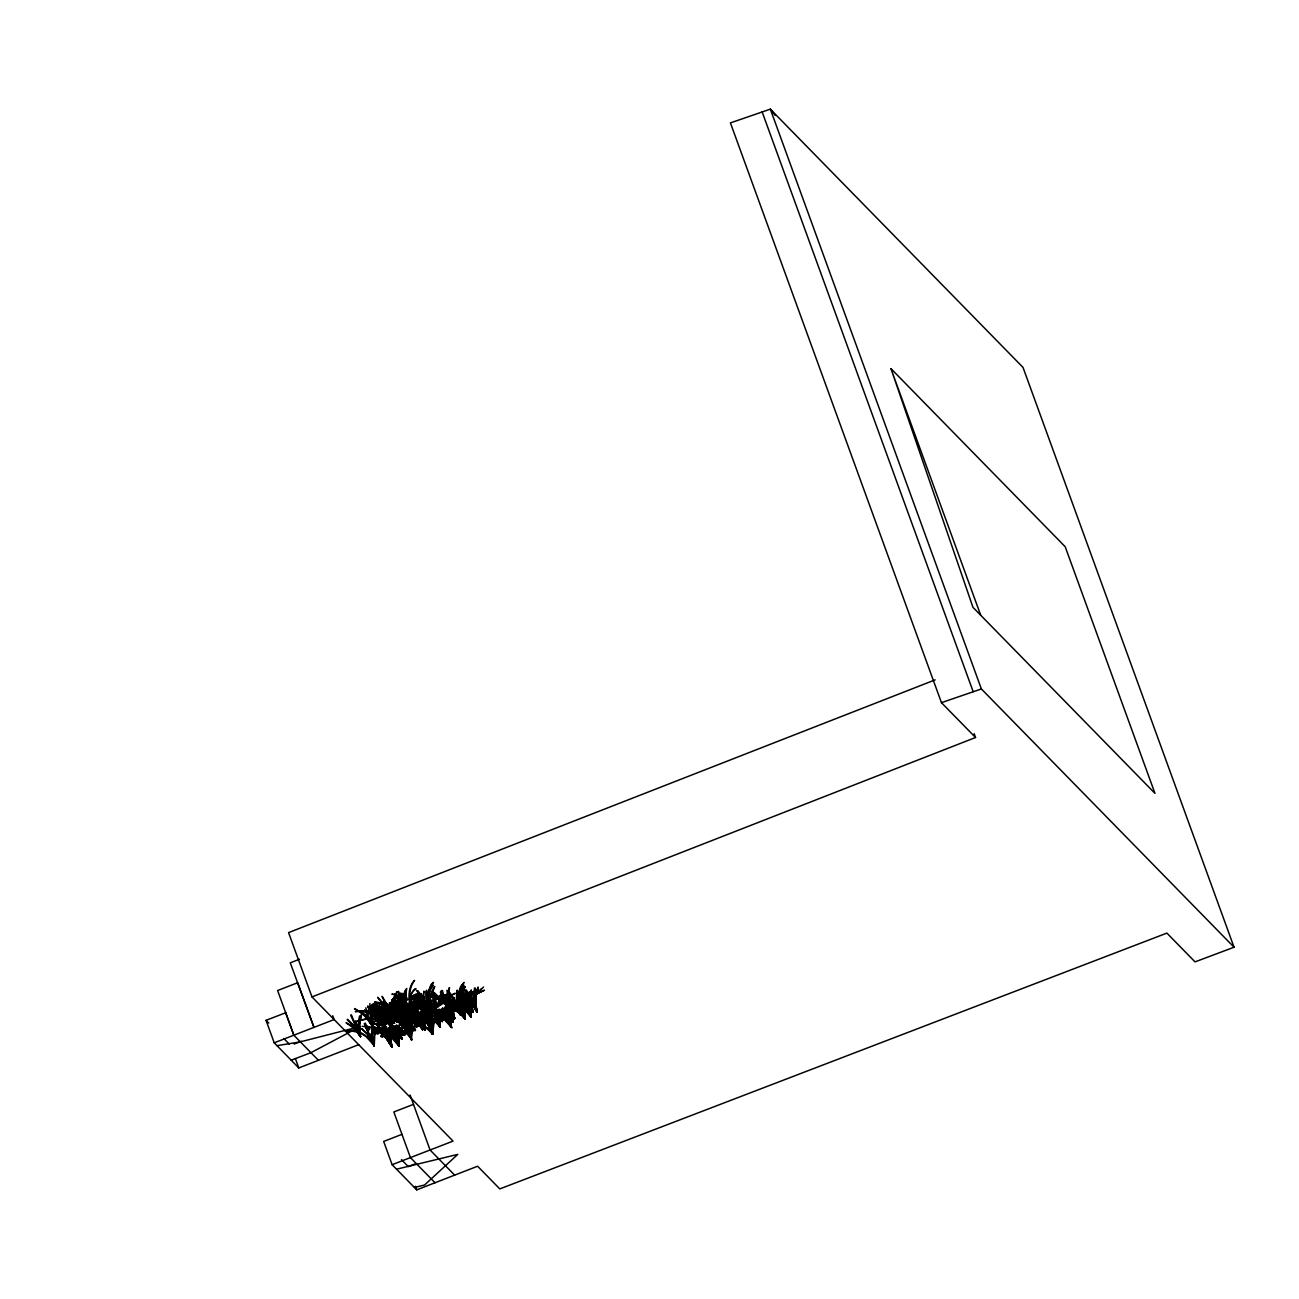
<?xml version="1.0" encoding="UTF-8"?>
<svg xmlns="http://www.w3.org/2000/svg" width="1299" height="1299" viewBox="0 0 1299 1299"><rect width="100%" height="100%" fill="white"/><g stroke="black" fill="none" stroke-linecap="round" stroke-linejoin="round"><path stroke-width="1.5" d="M390.414 1012.441L390.431 1009.761M396.211 1019.65L396.958 1009.112M396.958 1000.392L396.958 1011.32L399.134 1021.68L393.808 1013.447A35.658 19.209 74.4 0 0 391.665 1011.125M437.925 1009.972L440.101 1027.184L432.388 1018.562M400.79 1031.926L400.823 1028.142M437.406 1009.972L437.99 1017.474L435.133 1013.902L428.248 1009.794A27.961 27.62 -50 0 0 419.756 1008.04L409.38 1009.956C419.041 1006.449 431.885 1008.722 437.99 1017.474L438.477 1010.541L437.99 1017.474L428.881 1005.686M442.066 1009.42L442.975 1020.17L436.902 1011.986A35.658 28.481 81.7 0 0 434.272 1009.713M411.263 997.664C412.79 993.264 437.893 1034.053 420.015 1006.011M377.392 1003.965L377.554 1012.619M399.442 1014.681L399.41 1022.151M403.112 1005.588L403.161 1002.146M407.626 1017.085C411.004 1023.644 408.146 1031.601 411.393 1038.404L406.733 1032.932M440.361 1009.68L442.326 1021.452L437 1013.22M376.84 1003.396L377.571 1016.289L379.519 1024.456L367.633 1006.595M398.907 1014.129L398.988 1021.241M402.609 1001.253L403.356 1012.749L405.32 1020.917L398.014 1008.787M408.86 1020.186L409.607 1031.682M404.638 993.021L405.109 1002.536L407.886 1013.009M377.295 1002.942L377.197 1007.212A60.956 52.09 -84 0 0 378.545 1020.365L379.519 1024.456L377.652 1020.722A61.962 52.366 86.1 0 0 370.556 1010.232L367.877 1007.293M389.359 1006.985C391.356 1001.513 386.03 1008.56 388.904 1012.051M398.923 1020.998L399.589 1017.702M399.361 1013.675L399.248 1017.945A60.956 52.09 -84 0 0 399.686 1025.301M402.609 1004.306L402.658 1006.725M409.347 1018.335L409.234 1022.605A60.956 52.09 -84 0 0 410.581 1035.741L411.572 1039.85L409.217 1035.287M401.18 1029.441L401.407 1033.744L396.747 1028.272L392.022 1025.398M369.858 1003.51L370.166 1013.788L373.3 1027.866L364.808 1025.869M422.191 1004.614L422.305 1001.594M438.023 1015.201A30.283 25.444 41.5 0 1 443.414 1018.562L451.143 1027.054A254.198 246.989 -44.4 0 1 444.274 1008.69A30.38 25.785 57.3 0 0 440.67 1016.289L440.101 1027.184C436.302 1015.185 420.535 1017.815 421.493 1004.322M374.112 1046.198L374.112 1046.15A254.198 246.989 -44.4 0 1 369.192 1033.241M388.58 1010.232L388.839 1006.157M424.026 996.349L423.766 1000.409A60.956 57.87 17.6 0 0 424.935 1013.09L425.942 1017.101L422.045 1009.81L414.105 999.84M386.68 1024.034L386.842 1021.599M388.661 1010.411L389.505 1002.568M396.828 1026.259L397.121 1037.203L398.858 1045.906L391.129 1037.284A30.283 25.444 41.5 0 0 388.498 1035.482M410.987 1008.901L411.166 1021.371L412.838 1029.457L408.941 1022.167L400.985 1012.197M424.091 996.56L424.27 1009.014L425.942 1017.101L424.107 1013.285A61.962 60.371 18.2 0 0 416.719 1002.39L413.861 999.272M448.951 1009.956L449.113 1007.521M389.603 1020.429L389.781 1017.945M439.923 1003.705L440.67 996.853M386.128 1024.343L386.306 1021.907M396.292 1026.567L396.325 1034.524A45.108 39.441 84.8 0 0 397.997 1043.194L398.858 1045.906C395.87 1040.954 391.502 1033.825 384.829 1034.8A3.41 0.926 -22.9 0 0 384.179 1035.043L380.753 1036.57A2.387 1.608 -20.3 0 1 385.17 1034.946L385.511 1034.93A2.387 1.055 -46.4 0 1 387.881 1033.419A2.387 1.055 -46.4 0 1 388.206 1034.962C390.95 1032.575 392.704 1035.368 388.661 1034.946M448.577 1007.829L448.626 1015.786A45.108 39.441 84.8 0 0 450.282 1024.473C457.053 1036.261 442.813 1013.431 438.299 1014.584M390.041 1020.365L390.236 1017.864M400.027 1025.025L401.797 1016.825M388.433 1033.208L388.872 1041.246L381.143 1032.624M401.391 1029.376L401.407 1033.744L398.549 1030.286L391.811 1025.918M390.561 1023.677L390.853 1019.877M371.741 1010.817L371.482 1016.256A45.108 44.588 -7.3 0 0 372.602 1024.943C373.024 1032.429 387.443 1031.211 388.872 1041.246L388.791 1033.143M470.417 1005.718L471.115 1017.052L465.724 1010.768M416.005 988.653C408.633 992.371 409.445 1003.072 411.02 1009.956C406.636 1003.023 400.401 995.44 391.876 994.092L398.582 995.635A27.961 15.897 67 0 1 404.233 999.921L411.02 1009.956C409.932 1004.565 410.533 994.433 417.791 994.401L412.709 996.187A28.221 13.964 57.2 0 0 410.419 1000.409L411.02 1009.956C407.918 1003.705 399.102 993.881 391.957 999.954L396.471 998.005L403.875 1000.49M434.662 993.329C427.306 997.047 428.118 1007.732 429.693 1014.616C425.293 1007.699 419.057 1000.116 410.533 998.752L417.239 1000.311A27.961 15.897 67 0 1 422.906 1004.598L429.693 1014.616L428.784 1007.375M431.414 1000.068L431.398 1013.61L433.281 1024.067L425.926 1013.723L416.703 1006.368M465.253 993.426C457.897 997.145 458.693 1007.829 460.284 1014.714L454.585 1007.082M475.109 987.808L475.109 1001.35L476.977 1011.807L469.621 1001.464L460.398 994.108M410.24 998.346L410.013 1000.652A30.721 29.033 -47.8 0 0 410.5 1007.748L411.02 1009.956L404.362 1000.847M428.897 1003.023L428.686 1005.329A30.721 29.033 -47.8 0 0 429.173 1012.408L429.693 1014.616L421.639 1005.036M459.489 1003.104L459.278 1005.426A30.721 29.033 -47.8 0 0 459.749 1012.506L460.284 1014.714L455.852 1008.333M430.391 1003.672L430.7 1000.587M474.395 988.344L474.184 998.2L476.977 1011.807L472.511 1004.436A46.959 46.05 -40.1 0 0 462.834 995.034L460.382 993.475M405.288 990.341C401.862 992.274 412.075 1029.815 406.278 1008.544M455.267 1005.572L455.543 1003.624A14.013 4.936 76 0 1 456.452 1001.464L458.19 1000.782L455.64 1001.756A13.493 6.771 51.5 0 0 454.65 1003.932L454.585 1005.816M386.534 1015.769A13.493 6.771 51.5 0 0 385.982 1017.344L386.323 1021.241L382.101 1023.352L378.496 1027.136A30.38 25.785 57.3 0 0 374.81 1034.735L374.226 1045.646C369.111 1035.676 356.819 1027.818 345.502 1031.179L350.016 1030.578L358.264 1032.396A30.283 25.444 41.5 0 1 366.513 1037.024L374.226 1045.646L370.621 1035.498M404.103 1003.315L403.794 1009.956A30.721 19.599 86.7 0 0 404.638 1017.214L405.142 1019.471L400.319 1014.405L392.866 1010.557M401.472 1005.458L401.602 1004.403M403.486 1003.607L403.486 1012.603L405.142 1019.471L400.482 1013.999L395.757 1011.109A27.961 26.565 45.9 0 0 393.077 1010.021M450.737 1005.864L451.955 1000.457L454.358 997.859L451.614 1003.526M394.133 1006.4L397.705 1008.787L397.153 1012.002A35.658 17.131 80.6 0 0 396.812 1019.26M410.728 996.333L410.257 999.645A35.658 17.131 80.6 0 0 410.078 1010.687L411.751 1021.371L406.425 1013.139A35.658 19.209 74.4 0 0 404.281 1010.817M420.162 1002.227L425.942 1017.101L421.428 995.066M441.319 996.43L440.848 999.743A35.658 17.131 80.6 0 0 440.572 1003.299M410.078 996.755L409.331 1007.293L411.751 1021.371L405.613 1011.629A30.283 10.847 60.6 0 0 400.076 1005.264L392.801 1000.685C402.641 1002.162 408 1013.123 411.751 1021.371L410.598 1011.629A30.38 10.554 69.7 0 1 411.41 1005.783L413.488 1002.747L415.339 1002.682L414.105 1002.552L410.614 1004.63L415.128 1002.682L420.681 1004.03M423.815 991.51L422.971 1004.874L424.367 1013.139L413.634 995.472M422.581 1009.664L423.003 1020.365A30.721 10.278 79.4 0 0 424.335 1027.558L424.887 1029.831L422.013 1026.242L415.128 1022.151A27.961 27.62 -50 0 0 406.652 1020.381L398.549 1021.387M423.945 1017.799L424.887 1029.831C419.317 1021.631 407.789 1019.39 398.582 1021.517M436.691 1007.699C436.919 1002.974 440.166 997.129 445.622 997.859L440.588 999.97L437.633 1007.553M414.917 1009.404L417.823 999.857L416.703 997.876M428.037 997.047L429.953 989.4L433.249 985.015C426.705 993.053 428.134 1005.004 429.693 1014.616L423.019 1005.523M441.465 1003.802L442.358 999.662M406.327 988.799L405.483 1000.214L407.448 1012.603M441.011 1003.883L441.952 999.727M406.733 988.442L406.262 991.202A43.5 31.225 87.2 0 0 406.019 1004.338L407.431 1012.506L403.729 993.426M400.839 1024.538L403.729 1013.691M373.544 1004.582L371.579 1013.366L373.219 1028.191M464.717 1013.334L466.211 1007.326M465.367 1006.449L465.026 1018.822L461.551 1014.551L453.319 1009.355M391.324 1025.69L389.976 1035.482L391.843 1046.864A254.198 208.132 51.6 0 1 386.907 1033.939M391.405 1025.723L390.057 1035.514A45.108 43.857 31.3 0 0 391.08 1044.169L391.843 1046.913M410.646 1002.227L410.094 1012.863L411.751 1021.371L410.565 1018.887A45.838 43.776 -2 0 0 405.856 1011.726L398.533 1005.069M404.703 1033.225L406.246 1033.078A2.387 1.559 -16.2 0 0 403.599 1032.867A2.387 1.559 -16.2 0 0 402.041 1034.881L398.972 1035.043L398.858 1045.906L393.191 1036.017L387.167 1029.555M423.165 1019.78L422.613 1029.62C416.118 1019.926 403.502 1014.909 392.054 1016.273M433.152 1024.44L432.599 1034.264L426.738 1027.882L421.022 1024.359M412.692 1003.445L412.741 1010.411L416.394 1023.336L415.972 1012.911A35.658 34.342 -18.7 0 1 417.888 1005.588M425.812 991.105L425.845 998.054L429.498 1010.995L429.092 1000.555A35.658 34.342 -18.7 0 1 432.567 989.757L434.467 986.542M448.155 991.04L446.921 1001.448L448.431 1011.629L446.84 1008.674L448.431 1011.629L447.213 1003.542A48.501 38.856 56.3 0 1 448.155 991.202L449.145 987.938M399.426 1035.011L398.858 1045.906L393.061 1032.932M451.094 1027.233L447.035 1019.585L440.848 1011.937M424.367 1013.415L416.037 1011.807M373.284 1027.996L373.284 1027.964A254.198 226.01 44.5 0 1 365.782 1007.78M372.975 1022.118L372.196 1033.972L374.226 1045.646A406.879 352.987 -87.1 0 1 370.588 1038.161L365.896 1027.801M384.829 1034.8L385.332 1035.4A2.387 1.202 6 0 0 382.361 1035.595A2.387 1.202 6 0 0 382.718 1037.187C382.994 1033.89 391.178 1031.162 384.277 1034.865M438.396 1005.41L438.851 1003.656M449.422 1005.41L449.876 1003.656M361.203 1014.892L359.287 1026.113L360.456 1036.667L354.4 1028.483A35.658 28.481 81.7 0 0 346.005 1022.735M391.502 1016.11L393.743 1009.031M442.748 1002.049L444.972 994.969M442.472 1007.943L451.175 1027.038M397.851 1006.238L397.121 1012.067L399.134 1021.68L392.996 1011.937A30.283 10.847 60.6 0 0 391.161 1009.615M396.909 1019.975L398.858 1015.85L402.235 1015.022L399.572 1015.737L398.306 1018.124A30.38 10.554 69.7 0 0 397.591 1021.793M359.855 1016.159L358.768 1025.479A45.108 37.947 57.5 0 0 359.791 1033.955L360.456 1036.667L354.822 1028.776L346.589 1023.141M372.228 1008.333L373.592 1004.517M422.126 1009.908L421.866 1018.481L424.887 1029.831L425.358 1022.898L427.517 1017.88A28.221 26.954 -26 0 1 429.076 1015.445L425.39 1022.881L424.887 1029.831L417.953 1020.267M359.45 1016.224L358.362 1025.544L360.456 1036.667L350.698 1015.282M372.569 1022.345L371.709 1034.248A45.108 39.441 84.8 0 0 373.381 1042.935L374.226 1045.646L367 1033.679L361.284 1028.564M413.65 1002.552L414.056 1012.684A45.108 15.068 69.7 0 0 415.696 1020.673L416.394 1023.336L412.481 1017.848L406.863 1012.944M426.77 990.195L427.16 1000.327A45.108 15.068 69.7 0 0 428.816 1008.333L429.498 1010.995L422.954 1002.942L409.705 995.424M457.362 990.293L457.751 1000.425A45.108 15.068 69.7 0 0 459.408 1008.43L460.09 1011.077L453.546 1003.039L440.296 995.521M398.111 1002.568L398.728 1000.522M438.997 996.333L441.822 1000.149L440.799 1004.679L443.641 997.323M398.03 1002.536L398.663 1000.49M404.46 1001.529L406.863 997.648L403.892 1001.789L407.431 1012.506L403.421 1005.67A43.5 30.867 79 0 0 395.464 997.177M472.722 1001.756L471.05 1008.203L471.115 1017.052L466.13 1011.012M477.918 987.208L477.042 990A46.91 45.416 -28.4 0 0 475.678 1003.38L476.977 1011.807L472.04 1003.234L464.506 994.969M434.548 999.629L433.671 1002.406A48.501 47.641 -6.3 0 0 432.145 1015.721L433.281 1024.067L428.816 1016.695A46.959 46.05 -40.1 0 0 422.662 1010.086M449.551 987.613L447.229 1001.204L448.431 1011.629L446.564 1007.78M478.243 987.37L477.366 990.147A48.501 47.641 -6.3 0 0 475.84 1003.461L476.977 1011.807L465.74 990.747M417.401 1001.448L415.42 1011.986L416.573 1026.973L410.874 1019.342L403.486 1013.22M418.197 1005.588L416.2 1012.911L416.394 1023.336L409.932 1014.811A35.658 35.138 -3.6 0 0 406.977 1012.376M466.552 1007.245L464.928 1013.285L465.026 1018.822L457.751 1011.45A27.961 15.474 72.7 0 0 452.507 1009.826L450.883 1009.891M389.002 1030.432L389.911 1027.736M452.182 1013.658L450.704 1019.13L451.143 1027.168L447.733 1018.432A35.658 3.312 65.6 0 1 445.378 1011.239L444.94 1009.502M401.911 1027.038L407.123 1018.107L413.212 1013.464M394.1 1008.771L391.697 1016.808L391.925 1021.111C385.917 1012.603 373.998 1008.755 364.029 1011.304L374.242 1010.297A27.961 26.565 45.9 0 1 382.539 1012.749L389.18 1017.361L391.925 1021.111C390.837 1011.271 398.566 1001.464 408.065 999.353L399.183 1003.754A28.221 25.412 29.4 0 0 394.084 1009.859L392.947 1012.165A35.658 26.776 89.6 0 0 390.837 1023.482M404.086 1013.431L402.836 1016.841A35.658 26.776 89.6 0 0 401.18 1024.31M445.346 994.709L444.096 998.119A35.658 26.776 89.6 0 0 443.105 1001.789L446.986 1001.708L451.938 1004.241M473.729 998.769L470.806 1008.333L471.115 1017.052L465.935 1009.274L458.011 1002.86M411.215 994.173L414.868 989.059M429.872 998.85L433.541 993.735M460.463 998.947L464.133 993.832M437.779 1004.322L437.893 1006.287M449.097 1004.614L450.168 1002.487M423.49 1018.497L428.329 1010.411M433.476 1023.157L438.315 1015.071M399.02 1010.866L396.812 1022.329L397.624 1014.616L399.946 1009.583M411.28 1000.181L412.075 998.493M401.456 1016.89L399.589 1025.09L399.751 1017.88L402.219 1012.424M442.374 1011.109L439.663 1019.147L440.101 1027.184L434.451 1017.296L427.144 1010.102M396.991 991.884L394.247 998.395A35.658 26.776 89.6 0 0 392.233 1009.696L393.126 1020.429L387.053 1012.246A35.658 28.481 81.7 0 0 378.675 1006.498L372.748 1004.728M401.748 1013.139L400.06 1024.229M424.562 1015.753L427.826 1011.32L432.518 1010.2C423.62 1010.687 423.588 1023.255 424.887 1029.831L423.896 1027.801A30.429 8.427 68.9 0 0 420.697 1022.021L416.265 1016.289M396.65 992.127L392.249 1006.092L392.395 1017.166M402.43 1024.797L403.567 1022.492A28.221 25.412 29.4 0 1 408.665 1016.403L413.001 1013.529M456.826 990.374L456.436 998.152L460.09 1011.077L459.684 1000.652A35.658 34.342 -18.7 0 1 463.158 989.854L465.058 986.623M391.86 1013.658L387.378 1019.277L386.712 1022.216L383.416 1020.007L379.162 1020.088A47.284 27.441 -87.6 0 0 374.469 1021.696L371.644 1023.433L374.015 1021.728A45.611 25.688 67 0 1 378.334 1020.137L383.919 1020.348L386.712 1022.216L386.647 1018.384L389.245 1012.018A46.602 29.033 66.7 0 1 392.607 1007.732L395.107 1005.702L393.045 1007.586A44.962 20.378 87.6 0 0 390.025 1011.759L386.712 1022.216L379.893 1019.277L371.335 1018.822A51.229 47.137 3.3 0 0 361.999 1020.007L356.429 1021.582L362.096 1019.764A49.719 49.508 10.8 0 1 371.514 1018.367L382.344 1019.455L386.712 1022.216L388.563 1017.409L394.003 1011.775M380.169 1031.909L374.469 1033.387A3.41 2.013 -40.3 0 1 377.895 1030.594C381.305 1030.139 374.291 1032.494 373.154 1033.176A2.111 1.396 -28.2 0 1 377.051 1031.958A3.41 1.396 9.2 0 0 377.749 1034.183L381.029 1030.968L380.169 1031.909A3.41 1.023 -22.8 0 1 383.416 1029.993A3.41 1.023 -22.8 0 1 386.225 1029.815C392.184 1028.24 384.569 1032.591 386.68 1029.928C391.778 1028.386 384.585 1028.905 386.209 1029.782A45.108 39.441 84.8 0 0 386.729 1032.77M434.775 986.542L429.319 1000.555L429.498 1010.995L423.052 1002.455A35.658 35.138 -3.6 0 0 413.374 996.138L409.818 994.79M465.367 986.639C460.772 993.784 458.401 1002.649 460.09 1011.077L453.643 1002.552A35.658 35.138 -3.6 0 0 443.966 996.236L440.41 994.888M471.959 1000.198L473.632 997.908M471.537 1000.327L473.372 997.973M396.39 1008.544L392.736 1016.159L392.103 1024.408M401.131 1029.831L404.395 1025.414M453.416 1011.093L458.628 1004.955L465.139 1002.13L463.694 996.073L465.448 999.84A28.221 1.835 73.9 0 1 466.812 1003.542M475.613 995.651L481.491 988.507M475.304 995.797L483.553 986.98M399.361 1004.712L400.076 1003.689M413.05 997.226L410.728 1002.26L409.997 1010.005A45.108 43.825 32.1 0 0 411.036 1018.643L411.751 1021.371L407.074 1013.301L402.917 1009.031M469.702 1001.334L476.538 994.06L484.446 990.179L476.262 994.125L469.312 1001.432M429.076 1007.91L427.566 1009.891A28.221 20.329 -89.5 0 0 423.945 1017.149L422.191 1024.261L422.613 1029.62L419.983 1026.178L414.316 1022.362A27.961 20.264 76.4 0 0 407.821 1020.933L400.482 1023.239C407.837 1018.611 418.863 1021.761 422.613 1029.62L423.068 1021.29L428.93 1010.265M438.916 1014.925L434.012 1023.027L432.599 1034.264L429.969 1030.838L424.302 1027.022A27.961 20.264 76.4 0 0 417.807 1025.593L410.468 1027.899C417.823 1023.271 428.849 1026.421 432.599 1034.264L432.177 1028.922L433.931 1021.81A28.221 20.329 -89.5 0 1 436.172 1016.792M428.67 1008.089L422.662 1020.007L422.613 1029.62C417.369 1020.007 405.759 1015.022 395.107 1015.623M438.656 1012.749L432.648 1024.667L432.599 1034.264L429.319 1029.571L421.396 1023.726M384.033 1000.376L381.825 1008.901L384.001 1026.113C378.821 1016.159 366.627 1008.268 355.276 1011.661L362.405 1011.304L368.023 1012.863A30.283 25.444 41.5 0 1 376.288 1017.49L384.001 1026.113L384.569 1015.217A30.38 25.785 57.3 0 1 388.271 1007.602L393.857 1002.471L397.997 1001.074C387.199 1003.137 381.386 1016.029 384.001 1026.113C380.38 1019.845 376.872 1010.33 369.062 1008.836M402.008 1033.76A3.41 1.234 10 0 0 403.892 1034.946L406.798 1031.763L404.151 1032.656A3.41 1.234 10 0 1 404.898 1032.705A3.41 1.624 -47.3 0 0 404.119 1030.545A3.41 1.624 -47.3 0 0 400.758 1032.981L399.848 1032.754L401.131 1032.575M441.725 1004.63L442.261 1003.689M392.655 1022.833L394.409 1020.754M383.871 1000.457L381.435 1006.774L381.484 1014.73M460.528 1000.246L457.232 1003.997L455.381 1008.803A30.38 25.785 57.3 0 0 451.711 1016.273L451.143 1027.168L450.12 1024.667A45.838 36.502 -85.9 0 0 446.158 1017.49L441.595 1012.165M386.452 1027.038L384.829 1028.743A3.41 2.289 -16.3 0 0 380.899 1028.776A3.41 2.289 -16.3 0 0 379.048 1031.552A3.41 0.926 -22.9 0 1 380.087 1030.562M400.547 1028.337L401.716 1038.891C397.462 1038.08 404.33 1032.38 402.041 1034.881A2.387 1.413 -40.2 0 0 400.547 1033.744A2.387 1.413 -40.2 0 0 398.16 1035.709L398.972 1035.043M406.457 1032.056L405.678 1032.835A3.41 2.013 -3 0 1 406.522 1030.221A3.41 2.013 -3 0 1 410.939 1030.156L406.587 1031.926M419.009 1020.933L412.773 1029.344L411.393 1038.404L406.571 1033.338L401.797 1030.562M394.328 999.921L405.142 1019.471C403.875 1009.55 411.767 1001.172 420.145 997.372L412.4 1002.114A28.221 25.412 29.4 0 0 407.301 1008.219L404.915 1015.169L405.142 1019.471L404.103 1017.426A30.429 18.17 73.8 0 0 400.368 1011.742L397.705 1008.787M462.671 998.346L457.053 1004.143L455.381 1008.803L452.815 1007.05M441.709 999.223L440.605 1000.165L441.969 999.256M458.563 1008.69L456.956 1010.119A2.387 1.202 6 0 1 456.615 1008.527A2.387 1.202 6 0 1 459.586 1008.349L462.46 1007.91A2.387 1.055 -46.4 0 0 462.135 1006.352A2.387 1.055 -46.4 0 0 459.781 1007.959L459.294 1008.138M431.089 1008.024L438.413 1003.477M441.075 1012.684L445.882 1009.242L452.637 1019.683C451.565 1009.859 459.294 1000.051 468.793 997.941L459.911 1002.325A28.221 25.412 29.4 0 0 454.796 1008.43L452.409 1015.38L452.637 1019.683L445.557 1013.139L437.584 1009.924L440.134 1011.028M430.554 1008.154L435.571 1004.663M440.54 1012.814L445.557 1009.323M393.759 1011.953L396.39 1009.924A51.229 50.791 40.6 0 1 404.492 1005.215L409.916 1003.153L404.362 1005.329A49.719 46.602 -19 0 0 396.163 1010.119M430.391 1006.368L433.996 1003.997L430.683 1006.238A49.719 49.508 10.8 0 1 440.182 1004.955M462.428 998.541L465.074 996.512A51.229 50.791 40.6 0 1 473.161 991.803L478.584 989.741L473.031 991.9A49.719 46.602 -19 0 0 464.831 996.706M465.724 1004.923L462.85 1007.358A3.41 1.819 4.6 0 1 462.655 1004.988L462.704 1005.345A3.41 1.656 -46.9 0 1 466.081 1002.877A3.41 1.656 -46.9 0 1 466.991 1004.988A3.41 2.192 -27.5 0 1 469.994 1002.081A3.41 2.192 -27.5 0 1 473.274 1003.055A3.41 0.99 -13.4 0 0 469.702 1003.266A3.41 0.99 -13.4 0 0 466.974 1004.76A3.41 1.819 4.6 0 0 462.655 1004.988L467.039 1004.159M421.558 1005.686C414.186 1009.404 414.998 1020.088 416.573 1026.973C413.472 1020.722 404.655 1010.914 397.51 1016.987L402.024 1015.039L409.429 1017.523M420.421 1006.092L416.768 1011.207L415.566 1017.685A30.721 29.033 -47.8 0 0 416.053 1024.765L416.573 1026.973L409.786 1016.955A27.961 15.897 67 0 0 404.135 1012.668M377.457 1007.845L374.356 1011.369A30.38 14.744 67.7 0 0 372.699 1017.637L373.333 1027.671L366.708 1018.205A30.283 14.922 57.9 0 0 360.343 1012.262L354.448 1008.885M467.656 1006.027C458.157 1009.632 464.409 1009.242 465.61 1007.667A2.111 1.169 0.4 0 1 465.724 1006.222A2.111 1.169 0.4 0 1 468.452 1006.092L468.257 1005.767M400.79 1016.695L398.16 1017.978L397.77 1021.111M408.617 1022.313L407.983 1027.428L411.393 1038.404L411.166 1034.101L413.553 1027.152A28.221 25.412 29.4 0 1 418.651 1021.046M449.405 1003.916L447.603 1004.955M396.731 1018.952L398.728 1017.604M447.96 1004.89L449.974 1003.542M448.35 1010.914L446.986 1011.824L449.405 1010.249M450.591 995.294L442.228 1003.072A28.221 26.954 -26 0 1 446.044 998.687L455.267 993.297L452.945 994.108M396.357 1019.017L398.468 1017.669M406.343 1023.677L408.454 1022.329M376.97 1007.927C366.334 1009.891 377.538 1048.179 371.254 1017.068A35.658 12.292 78.1 0 1 370.524 1006.238M389.067 1027.899A2.111 1.169 0.4 0 1 391.405 1027.947L388.482 1029.604A2.111 1.169 0.4 0 1 388.677 1028.077M385.056 1028.629L386.42 1028.126M421.055 1019.374L423.198 1018.124M420.762 1019.471L422.987 1018.189M441.66 1009.096L443.138 1008.284M442.326 1009.583L443.982 1008.657M443.056 1001.951L446.84 1001.399L451.727 1003.818M410.776 1021.355L403.128 1027.395A30.38 25.785 57.3 0 0 401.618 1029.734M411.117 999.126C418.181 996.284 424.659 1003.396 428.215 1008.706M386.014 1021.111C376.613 1024.684 371.823 1036.164 374.226 1045.646L364.272 1023.644M404.184 1033.403L402.17 1034.654A2.387 0.974 9.2 0 0 400.547 1034.54M935.166 679.848L288.573 932.617L311.971 996.918L453.042 1141.107L392.119 1164.683L383.66 1141.448L401.959 1134.336M311.971 996.918L975.533 737.507L974.169 733.724M299.452 959.263L290.278 962.835L313.985 1027.444L297.698 982.726L277.613 990.536L293.883 1035.238M358.703 1044.672L298.786 1067.94L274.219 1042.821L266.035 1020.332L285.683 1012.749M274.219 1042.821L334.119 1019.553L332.723 1015.753M294.159 1044.055L301.303 1041.295M413.488 1104.377L393.824 1111.96L410.435 1157.604L435.035 1182.756M415.599 1163.758L408.276 1166.599L401.44 1159.617M392.119 1164.683L416.735 1189.852L477.61 1166.226L499.806 1188.91L1166.892 933.104L1195.048 961.877L1234.05 947.231L1023.011 367.422L770.339 109.148L730.428 122.902L941.45 702.662L975.533 737.507M291.22 1060.195L310.932 1052.677L360.554 1026.421L300.361 1041.863L276.979 1045.663M427.826 1007.18L425.098 1008.17L427.761 1007.31M411.377 999.158L418.408 999.142A30.38 18.592 85.2 0 1 424.042 1002.812L429.498 1010.995C428.021 1001.691 426.575 989.757 433.493 982.336L431.089 984.626L428.508 991.056A30.283 18.413 74.5 0 0 427.647 999.645L429.498 1010.995L428.28 1008.446A45.838 17.975 60.1 0 0 424.026 1000.685L416.297 990.276M941.45 702.662L981.378 688.957L1234.05 947.231M424.611 1012.051L422.419 1012.717L424.529 1012.23M394.539 1027.98L391.519 1031.276A30.38 10.701 69.6 0 0 390.658 1037.138L391.827 1046.945L386.485 1038.648A35.658 19.063 74.3 0 0 384.358 1036.326M394.506 1013.236L404.768 1010.508M419.025 998.314L421.298 997.713L419.139 998.265M415.274 1012.587L417.547 1012.002L415.388 1012.554A46.959 45.497 -63 0 1 420.486 1018.124L424.935 1025.463L423.766 1017.085A48.501 47.608 -37.8 0 1 425.195 1003.672M425.26 1017.247L427.533 1016.662L425.374 1017.198M474.46 997.323L475.613 997.031L474.59 997.275M394.263 1028.029L390.577 1031.422L389.992 1039.606M396.536 1169.197L457.784 1154.389L424.546 1185.013L414.413 1187.465M465.139 1002.13L459.002 1004.874L455.413 1008.657L453.708 1007.423M455.462 1002.26L454.471 1002.455L456.826 1002.081M379.503 1008.95L387.475 1008.674M429.498 1008.755L424.757 1009.875L429.384 1009.047M401.7 1013.496L399.361 1014.21L401.813 1013.74M393.629 1006.319L391.811 1006.904L394.734 1006.498L399.832 1010.281L405.142 1019.471L402.852 1008.397M389.895 1020.592L388.076 1021.193L390.398 1020.673M443.04 998.639L450.022 1000.035L458.807 1008.803M379.438 1009.112L384.52 1008.836M443.527 998.687L448.999 999.223A30.38 18.592 85.2 0 1 454.618 1002.893L460.09 1011.077C458.612 1001.789 457.167 989.854 464.084 982.434L460.658 986.509L459.083 991.153A30.283 18.413 74.5 0 0 458.238 999.743L460.09 1011.077L458.872 1008.544A45.838 17.975 60.1 0 0 454.618 1000.782L446.872 990.374M401.553 1010.752L396.909 1012.424L399.345 1010.882L402.593 1010.849M402.041 1020.933L407.983 1020.689L417.84 1022.962M458.515 1006.79C464.717 1005.117 457.069 1008.365 455.007 1009.502A2.387 1.608 -20.3 0 1 457.833 1007.212M386.225 1029.815A3.41 2.225 -16.4 0 0 382.247 1029.344L379.405 1028.889L380.721 1029.068A3.41 1.267 -49.9 0 1 383.903 1026.908A3.41 1.267 -49.9 0 1 383.725 1029.393L382.15 1029.23A3.41 2.225 -16.4 0 0 379.99 1032.218A3.41 2.013 -40.3 0 0 377.895 1030.594L376.207 1031.341L377.424 1032.007L379.324 1030.773L379.097 1032.299L377.051 1031.958M391.486 1033.078L387.816 1034.183A3.41 0.926 -22.9 0 1 388.076 1034.329A3.41 1.965 -38.7 0 1 391.551 1031.601A3.41 1.965 -38.7 0 1 393.597 1033.192L392.98 1033.111A2.111 1.364 -27.3 0 1 394.977 1033.614L391.08 1034.816A2.111 1.364 -27.3 0 1 392.071 1033.452M362.259 1026.307L372.894 1027.996A30.283 25.444 41.5 0 1 378.512 1030.838M372.245 1030.968L374.648 1030.854M369.289 1008.901L372.992 1009.972L379.032 1016.435A45.838 36.502 -85.9 0 1 382.994 1023.596L384.001 1026.113L383.302 1023.32A45.108 39.441 84.8 0 1 381.484 1014.73M451.549 1009.924C457.394 1009.372 462.882 1013.529 465.026 1018.822L464.555 1014.194M405.093 1020.283L408.259 1020.218M450.785 1006.433L447.83 1006.676A47.284 27.441 -87.6 0 0 446.255 1007.066M388.693 1027.882L390.804 1027.996A3.41 1.965 -38.7 0 0 390.366 1026.648M445.054 1002.682L450.347 1003.981M445.719 1002.779L452.231 1004.923M374.794 1030.513L377.473 1030.643M390.934 1027.379L393.711 1027.606A27.961 26.565 45.9 0 1 396.536 1028.126M415.891 1012.132L424.14 1013.934A30.283 25.444 41.5 0 1 429.758 1016.76M451.321 1006.628L447.002 1006.725A45.611 25.688 67 0 0 445.508 1007.098M390.772 1027.785L396.325 1028.646M445.93 1005.523L450.883 1006.384M402.17 1034.572L405.158 1034.962A2.387 0.877 -48 0 0 405.304 1033.257A2.387 0.877 -48 0 0 403.112 1034.686M380.396 1031.828L384.407 1032.364A3.41 1.25 -48.1 0 0 384.634 1029.928A3.41 1.25 -48.1 0 0 381.533 1031.958L380.152 1031.779L382.247 1033.338M446.109 1005.085L451.029 1006.043M399.442 1025.171L400.384 1025.333M399.881 1025.252L400.985 1025.431M468.306 1006.027L470.498 1003.429L465.789 1005.02L466.926 1005.653M386.339 1023.985L378.139 1023.109L373.511 1023.937L383.725 1022.946A27.961 26.565 45.9 0 1 386.55 1023.466M411.572 1020.527L418.213 1022.313M396.747 1003.867L393.889 1003.624L396.845 1004.241M373.268 1005.069L384.942 1010.33L393.126 1020.429L392.46 1017.718A45.108 37.947 57.5 0 1 391.421 1009.242L392.509 999.921L395.935 996.301C387.768 1000.522 391.486 1013.301 393.126 1020.429L382.068 996.333L386.988 1004.338L393.126 1020.429L392.006 1017.978A45.838 39.311 39.6 0 0 387.118 1010.654L379.893 1003.575L374.437 1002.114C384.033 1001.156 389.456 1013.139 393.126 1020.429L391.129 1013.464M455.088 1006.059L457.914 1006.709M455.624 1006.384L458.466 1007.05M426.153 1001.123L423.393 1000.782L427.225 1002.422M382.442 1013.382L379.681 1013.041L385.186 1015.98M409.575 1022.345L409.104 1027.33L411.393 1038.404L410.354 1036.358A30.429 18.17 73.8 0 0 406.619 1030.675L401.472 1025.82M446.661 1007.212L450.055 1008.121M375.362 1029.328L376.905 1029.766M425.877 1003.9L427.436 1004.338M382.182 1016.159L385.43 1017.426M374.031 1012.23L376.905 1013.139M403.128 1013.658L411.345 1019.082A30.429 29.195 -82 0 1 415.55 1024.895L416.573 1026.973C415.485 1021.599 416.086 1011.45 423.344 1011.434L418.262 1013.204A28.221 13.964 57.2 0 0 415.972 1017.426L416.005 1025.041M402.268 1011.791L397.429 1011.109L401.716 1012.246M354.822 1008.527L365.295 1015.363L373.333 1027.671L369.127 1019.488L361.788 1012.067M420.697 998.59L414.949 997.746L420.064 999.11M405.483 1010.249L407.594 1010.947M432.323 1012.976L435.165 1013.918M373.787 1012.765L376.629 1013.723A30.283 25.444 41.5 0 1 384.877 1018.351M416.297 1016.029L420.649 1020.365L424.887 1029.831L416.606 1017.361M374.307 1019.179L377.278 1020.3A35.658 28.481 81.7 0 1 385.673 1026.048M374.859 1019.569L383.546 1024.132M405.012 1010.622L406.96 1011.45M419.756 1003.883C408.438 997.713 408 1014.892 411.751 1021.371L405.743 1011.271L398.42 1004.614M458.255 1002.422L466.211 1008.755A30.721 28.578 49.9 0 1 470.157 1014.909L471.115 1017.052L468.192 1006.254M383.627 1016.208L385.3 1016.971M404.427 1011.385L406.311 1012.278M358.719 1010.719L367.585 1018.059A45.838 43.874 -32.6 0 1 372.18 1025.187L373.333 1027.671L368.396 1019.358A35.658 14.468 72.2 0 0 362.681 1013.22M419.447 1002.617L414.803 1001.156L412.465 1001.854L414.917 1001.383L419.658 1003.023M453.465 1008.771L459.261 1012.165L465.026 1018.822L463.337 1006.481L463.808 1002.666L465.074 1001.789L462.688 1003.835L462.671 1010.411A30.429 17.147 55.6 0 0 464.246 1016.727L465.026 1018.822C462.785 1010.167 464.75 999.093 472.43 993.719L467.77 999.353A28.221 15.685 84.3 0 0 466 1003.916M460.69 1007.748L463.305 1009.096M428.28 1001.886L435.392 1007.602M387.021 1020.608L388.693 1021.469M377.035 1015.948L385.933 1023.888M402.008 1030.042L404.492 1031.39M384.455 1018.319L386.68 1019.52M427.728 1010.281L435.133 1017.507A45.838 36.502 -85.9 0 1 439.094 1024.667L440.101 1027.184L438.38 1021.274M376.483 1024.343L383.887 1031.568A45.838 36.502 -85.9 0 1 385.332 1033.842M361.853 1028.743L369.257 1035.969A45.838 36.502 -85.9 0 1 373.219 1043.129L374.226 1045.646L370.913 1034.215M458.109 1007.375L459.424 1007.894A2.387 1.608 -20.3 0 0 458.791 1007.391M379.763 1014.389L385.137 1017.815M438.185 1010.102L439.452 1010.817M375.914 1024.18L383.205 1031.357L388.872 1041.246L387.589 1035.53M433.493 995.196L443.3 1003.25M432.827 994.904L442.797 1003.039M428.102 1002.341L429.742 1003.299M376.872 1016.403L380.25 1018.692M387.816 1034.183L387.622 1033.939A3.41 1.364 7.5 0 1 386.193 1032.104A3.41 1.364 7.5 0 1 390.073 1031.682L390.869 1030.692L387.622 1033.939A3.41 2.289 -16.3 0 0 383.692 1033.972A3.41 2.289 -16.3 0 0 381.841 1036.764A3.41 0.926 -22.9 0 1 382.88 1035.758M422.922 999.694L431.82 1007.31L437.99 1017.474L437.438 1015.217A30.721 10.278 79.4 0 1 436.107 1008.008C435.409 976.507 433.103 1012.928 437.99 1017.474L437 1015.445A30.429 8.427 68.9 0 0 433.801 1009.664C419.463 992.858 439.371 1011.791 437.99 1017.474L436.61 1010.102M409.818 1012.035L414.381 1015.298M402.187 1025.95L407.334 1030.805L411.393 1038.404L410.874 1036.147A30.721 19.599 86.7 0 1 410.046 1028.889L410.711 1020.462L413.114 1016.581L410.143 1020.722L409.591 1028.012M392.201 1021.29L394.782 1023.206M360.132 1011.109L367.325 1017.653L373.333 1027.671A406.879 396.698 -7.6 0 1 369.565 1020.121L364.727 1009.696M391.486 1021.16L393.954 1023.06M378.967 1028.581L372.748 1026.259L380.071 1030.805M427.793 1001.935L436.886 1011.125L442.326 1021.452L441.173 1011.71A30.38 10.554 69.7 0 1 441.303 1009.534M384.585 1002.146L388.206 1004.923M384.098 1014.194L385.868 1015.396M375.996 1006.952L384.439 1016.078L390.772 1026.924L396.081 1031L401.716 1038.891L400.985 1035.612M422.159 1000.295L426.64 1003.64M409.055 1012.652L413.52 1015.98M347.45 1019.244L354.659 1026.324L360.456 1036.667L359.563 1025.918A35.658 26.776 89.6 0 1 361.577 1014.633M439.273 996.154L445.395 1003.689L451.727 1017.052M398.014 1014.876L404.151 1022.41L411.393 1038.404L397.738 1015.055M431.268 1007.504L433.509 1009.128M387.573 1019.764L389.797 1021.387M380.786 1032.916L382.994 1034.54M347.239 1019.812L354.448 1026.876A45.838 39.311 39.6 0 1 359.222 1034.183L360.456 1036.667L355.926 1021.03M410.971 1009.437L413.293 1011.239M387.849 1029.766L393.873 1036.229A45.838 36.502 -85.9 0 1 397.835 1043.389L398.858 1045.906L393.776 1028.207M450.899 1003.64L445.427 999.986L441.124 998.85L447.83 1000.409A27.961 15.897 67 0 1 453.497 1004.695M384.033 1002.649L387.459 1005.572A30.283 10.847 60.6 0 1 389.294 1007.472M414.381 1011.336L413.585 1011.093M432.551 992.452L443.105 1003.153M432.94 991.722L435.214 993.573A46.959 40.35 52.1 0 1 444.242 1003.948M408.243 1013.529L415.112 1021.063M421.347 1004.159L425.942 1008.349L429.693 1014.616L427.761 1003.104M421.136 1003.721L424.464 1006.725A30.429 29.195 -82 0 1 428.654 1012.538M465.464 995.066L471.034 1000.782L476.977 1011.807L473.112 992.144M430.797 1005.864L432.648 1007.391M387.589 1006.076L389.44 1007.602M430.927 1006.368L432.778 1007.91M444.713 1008.04L446.028 1009.144M434.792 1010.07L442.975 1020.17L442.309 1017.458A45.108 37.947 57.5 0 1 441.449 1011.791M454.163 1007.391L455.381 1008.803L458.693 998.33A44.962 20.378 87.6 0 1 461.713 994.173L463.775 992.29L461.275 994.32A46.602 29.033 66.7 0 0 457.914 998.59L455.316 1004.971L455.381 1008.803L454.39 1007.732M396.179 997.567L403.81 1005.881L407.431 1012.506L398.533 991.283M431.495 1004.63L435.149 1008.219M461.21 996.414L466.731 1002.049M419.869 1015.071L422.613 1029.62L421.769 1027.558A30.429 11.253 60 0 1 419.788 1021.404C417.645 1019.747 420.113 1010.2 419.869 1015.071L422.808 1017.783M414.219 1008.544L420.941 1016.906L424.935 1025.463L423.636 1016.987A46.91 45.01 -49.5 0 1 424.952 1003.494M448.415 990.764L455.299 1000.149L460.09 1011.077M417.84 990.666L424.708 1000.068L429.498 1010.995M413.228 1008.479L418.424 1014.292L424.935 1025.463L422.256 1007.927M415.518 1013.139L424.935 1025.463L421.249 1005.653M383.075 1011.953L386.128 1015.233M409.916 1017.88L416.573 1026.973L414.641 1015.445M382.312 1011.726L385.365 1015.006M388.937 1019.65L390.804 1021.501M382.101 1032.819L383.968 1034.67M380.818 1030.156L384.553 1034.183M387.297 1020.348L389.424 1022.492L390.772 1026.924L388.921 1023.092A61.962 60.371 18.2 0 0 381.549 1012.197L378.691 1009.079M420.73 1004.728L433.281 1024.067L431.966 1015.639A46.91 45.416 -28.4 0 1 433.346 1002.26M890.935 368.607L1065.196 546.733L1154.957 793.348L972.967 607.331L890.935 368.607L980.696 615.223M454.666 1175.124L430.066 1149.988L410.094 1095.041M318.417 1060.325L293.85 1035.206L285.65 1012.717M266.035 1020.332L268.763 1023.125M283.767 1038.469L289.239 1044.055M445.2 1008.998L447.863 1011.953A30.429 18.17 73.8 0 1 451.597 1017.653L452.637 1019.683L452.133 1017.426A30.721 19.599 86.7 0 1 451.289 1010.167M423.636 1008.852L429.076 1015.558L433.281 1024.067L429.725 1007.31M394.799 993.703L402.625 1003.542L407.431 1012.506L402.739 1003.055L396.893 995.05M454.894 1006.709L460.284 1014.714C459.18 1009.339 459.781 999.191 467.055 999.175L461.957 1000.944A28.221 13.964 57.2 0 0 459.684 1005.166L459.7 1012.782M382.085 1020.348L385.722 1024.44M400.758 1011.612L403.616 1014.746M387.492 1019.91L391.291 1024.538M399.93 1022.686L402.593 1025.625M389.944 1018.026L392.607 1020.965A61.962 52.366 86.1 0 1 394.328 1023.125M452.978 1004.436L452.101 1003.477A13.331 8.638 71.4 0 0 449.178 1001.269L445.573 1000.587L448.447 1001.74A14.062 5.115 53.8 0 1 451.289 1003.997M400.709 1023.011L405.743 1029.149M390.723 1018.351L393.305 1021.258M368.656 1007.618L375.931 1017.214L379.519 1024.456L377.668 1014.373M392.444 1011.32L399.134 1021.68L397.981 1011.937A30.38 10.554 69.7 0 1 398.793 1006.092M385.137 1036.537L391.795 1046.88L390.122 1036.212A35.658 16.984 80.5 0 1 390.009 1028.727M434.629 1009.745L436.448 1011.824A45.838 43.776 -2 0 1 441.14 1018.984L442.326 1021.452L440.67 1010.784M391.437 1009.956L393.24 1012.035A45.838 43.776 -2 0 1 397.949 1019.195L399.134 1021.68L397.462 1010.995A35.658 17.131 80.6 0 1 397.64 999.954M455.235 1007.196L459.294 1012.765M387.752 1010.395L388.515 1011.288M391.291 1009.453L399.134 1021.68L397.348 1007.504L397.38 1010.313A45.108 43.825 32.1 0 0 398.42 1018.952L399.134 1021.68L395.334 1013.87L390.073 1006.806M405.97 1004.192L411.604 1012.408L416.394 1023.336C414.901 1014.048 413.455 1002.114 420.389 994.693L417.969 996.983L415.388 1003.413A30.283 18.413 74.5 0 0 414.543 1012.002L416.394 1023.336L415.177 1020.803A45.838 17.975 60.1 0 0 410.922 1013.041L405.288 1004.825M389.57 1018.838L393.191 1023.385M393.906 1026.941L395.708 1029.1A45.838 39.311 39.6 0 1 400.482 1036.407L401.716 1038.891L401.05 1036.18M394.604 1004.468L396.942 1007.293M399.686 1021.988L408.276 1033.76M389.684 1017.328L393.207 1021.566M455.235 1006.53L460.284 1014.714L459.326 1009.047M394.133 1026.324L399.166 1033.566M394.831 1003.786L405.32 1020.917L403.226 1007.342M399.93 1021.258L405.499 1028.711M391.096 1018.059L393.418 1020.965M367.877 1005.864L374.518 1014.876L379.519 1024.456L377.295 1014.275L376.775 1003.802M775.341 115.53L770.339 109.148L981.378 688.957M393.305 1025.479L398.631 1033.712L397.526 1026.324M414.04 994.742L424.367 1013.139L423.052 1004.744A45.595 39.327 -82.1 0 1 423.961 991.267M462.558 994.466L468.176 1002.828M421.298 1013.188L431.739 1031.049L430.034 1022.654A48.501 38.483 83.2 0 1 429.596 1015.104M436.318 1011.369L442.326 1021.452L440.523 1010.07M425.487 1020.77L431.739 1031.049L428.41 1010.622M388.028 1028.597L391.73 1034.231L390.804 1027.265M385.787 1036.797L391.795 1046.88L389.343 1029.149M462.785 993.784L472.998 1012.327L471.277 1003.932A48.501 38.483 83.2 0 1 471.18 990.358M421.542 1012.506L431.739 1031.049L430.813 1027.655M385.657 1037.154L391.795 1046.88L390.398 1042.025M388.336 1028.808L391.73 1034.231L391.064 1031.52A45.108 37.947 57.5 0 1 390.544 1028.694M444.404 1000.912L454.666 1018.578L452.101 1008.04M444.583 1007.163L453.237 1021.842L451.11 1011.19M395.172 999.369L400.66 1008.56L405.142 1019.471L401.732 1008.495M391.437 1013.642L395.546 1020.218M444.989 1001.35L454.666 1018.578L450.201 997.421M437.178 1009.826L442.975 1020.17L441.108 1011.84M454.731 1007.845L455.381 1008.803L455.267 1007.732M397.348 1026.145L401.407 1033.744L400.888 1031.487A30.721 19.599 86.7 0 1 400.498 1029.1M458.19 1006.676L453.416 1001.123L456.793 1003.072L461.275 1009.908A30.721 15.88 67.7 0 1 464.246 1016.597L465.026 1018.822L459.359 1008.511M433.07 997.129L437.925 1006.563M391.811 1015.85L394.523 1020.559M381.825 1011.19L387.8 1023.271M415.047 1012.132L419.35 1020.527A30.721 9.629 70.7 0 1 421.899 1027.379L422.613 1029.62L414.998 1013.837M386.323 1036.553L391.795 1046.88L390.609 1044.412A45.838 43.793 -3 0 0 385.917 1037.251M466.438 990.017L476.977 1011.807L472.138 992.209M416.752 996.284L418.911 999.84M399.491 1010.216L405.32 1020.917L404.346 1016.808A60.956 52.09 -84 0 1 403.161 1008.073M396.504 1025.642L401.57 1035.189L400.465 1030.253M441.822 1000.149L443.089 1002.097M390.593 1014.21L394.62 1020.835M468.874 1005.085L472.998 1012.327L470.108 998.363M415.031 1006.952L424.935 1025.463L422.321 1015.445L421.428 1005.199M378.983 1004.695L390.772 1026.924L388.71 1014.6M444.664 999.353L454.666 1018.578L451.581 1007.098M453.757 1005.491L455.381 1008.803L455.153 1007.683M415.696 1006.189L424.935 1025.463L420.324 1005.718M396.422 1026.048L401.57 1035.189L400.595 1031.081A60.956 52.09 -84 0 1 400.092 1028.223M469.15 1005.312L472.998 1012.327L472.057 1008.933M390.301 1014.097L391.925 1021.111L383.725 1005.751L377.717 997.291L384.683 1005.117L391.925 1021.111L390.885 1019.066A30.429 18.17 73.8 0 0 387.151 1013.382L382.003 1008.527L378.594 1008.544C385.446 1006.644 389.635 1015.964 391.925 1021.111L391.405 1018.854A30.721 19.599 86.7 0 1 390.723 1014.032M444.68 998.639L454.666 1018.578L451.305 1007.18M388.498 1019.39L389.976 1021.842M423.571 1005.426L433.281 1024.067L430.31 1006.985M424.286 1004.663L433.281 1024.067C430.148 1017.036 425.179 1000.961 436.464 999.077L431.365 1000.847A28.221 13.964 57.2 0 0 429.092 1005.069L429.125 1012.684M395.773 1028.191L398.631 1033.712L397.332 1026.778M416.037 997.892L425.942 1017.101L421.964 1003.916M403.843 1011.84L412.838 1029.457L411.832 1025.447A60.956 57.87 17.6 0 1 410.646 1012.765L410.906 1008.706A46.959 45.497 -63 0 1 414.365 1011.58M408.389 1033.452L406.555 1030.253L411.572 1039.85L409.705 1029.766M396.568 1025.609L401.57 1035.189L400.254 1030.204M351.347 1014.811L360.456 1036.667L355.147 1021.095M445.866 1006.757L447.311 1009.339M395.968 1028.483L398.631 1033.712L397.932 1031A45.108 43.825 32.1 0 1 397.039 1025.236L398.631 1033.712L397.364 1031.341A45.838 43.776 -2 0 0 394.474 1026.356L398.631 1033.712L396.958 1027.006M416.541 997.177L425.942 1017.101L421.785 1002.503M404.314 1011.142L412.838 1029.457L408.649 1010.33M381.37 1006.985L390.772 1026.924L389.765 1022.914A60.956 57.87 17.6 0 1 388.742 1015.867M446.45 1007.992L452.637 1019.683L450.347 1008.609M417.84 999.84L424.367 1013.139L421.314 993.573M397.51 1026.048L401.407 1033.744L400.254 1029.003M389.18 1028.905L391.73 1034.231L390.301 1028.743M446.385 1006.92L453.237 1021.842L452.101 1017.913A60.956 46.959 50.8 0 1 450.753 1011.125M397.721 991.949L407.431 1012.506M446.921 1007.326L453.237 1021.842L449.519 1008.625M386.306 1021.111L386.712 1022.216L383.432 1016.89A13.331 8.638 71.4 0 0 380.51 1014.681L376.905 1014.016L379.779 1015.169A14.062 5.115 53.8 0 1 382.62 1017.409L386.712 1022.216L386.875 1017.036A14.013 4.936 76 0 1 387.427 1015.461M396.309 1028.516L398.631 1033.712L396.812 1026.437M445.833 999.207L454.666 1018.578L451.354 1007.001M374.956 1003.461L376.272 1006.205A35.658 5.602 71.2 0 1 380.396 1015.964L384.001 1026.113L374.047 1004.111M365.181 1022.979L366.497 1025.739A35.658 5.602 71.2 0 1 367.877 1028.792M432.161 996.56L435.944 1004.712M380.916 1010.622L387.021 1023.839M409.299 1035.043L411.572 1039.85L409.347 1029.669M378.902 1019.244L383.075 1028.272M391.957 1017.507L393.662 1021.16M431.43 1007.959L440.101 1027.184L439.257 1024.473A45.108 39.441 84.8 0 1 437.584 1015.802L437.373 1010.281M383.936 1007.748L386.81 1013.999M390.187 1026.681L391.584 1029.717M446.45 998.444L448.204 1002.243A61.962 18.316 68.4 0 1 453.221 1014.551L454.666 1018.578L453.221 1014.779A60.956 13.932 64.7 0 1 450.623 1007.163M438.266 1009.761L442.975 1020.17L439.809 1009.177M411.02 1009.956C408.438 1000.474 407.188 987.938 414.592 980.355C408.048 988.393 409.461 1000.344 411.02 1009.956C408.162 1003.542 401.57 995.489 393.808 997.177L399.134 997.129L405.791 1002.065A30.429 29.195 -82 0 1 409.997 1007.862M416.394 1023.336L410.922 1015.152A30.38 18.592 85.2 0 0 407.237 1012.392L412.838 1029.457L407.626 1011.905M416.573 1026.973L412.838 1020.689L408.227 1016.5L403.291 1013.967L405.32 1020.917L403.453 1017.182A61.962 52.366 86.1 0 0 396.341 1006.693M395.822 1025.885L399.442 1033.825M382.198 1007.034L390.772 1026.924L388.287 1017.279L391.243 1023.888M389.44 1029.181L391.73 1034.231L390.382 1029.506M400.612 1036.423L401.716 1038.891L400.368 1034.166M386.063 1034.93L388.872 1041.246L387.134 1035.335M419.577 996.252L424.367 1013.139L416.021 993.719M467.559 1005.686L471.115 1017.052L467.77 1008.625A27.961 2.111 64.2 0 1 467.153 1006.4M383.124 1007.326L386.258 1014.763M398.225 1025.593L401.407 1033.744L400.368 1031.715A30.429 18.17 73.8 0 0 396.633 1026.015M384.942 1028.808L385.283 1029.133A3.41 1.965 -38.7 0 1 386.729 1027.395M402.901 1019.358L411.572 1039.85L409.899 1033.078M392.915 1014.698L395.757 1021.355M371.417 1005.28L379.519 1024.456L373.641 1004.143M470.222 1015.055L466.682 1006.222M398.338 1004.338L401.862 1012.668M422.5 1008.82L425.942 1017.101L421.444 1004.955M409.38 1021.176L412.838 1029.457L410.987 1025.642A61.962 60.371 18.2 0 0 403.616 1014.746M442.374 990.504L448.431 1011.629L446.824 1003.494A46.91 38.938 47.1 0 1 447.457 991.121M402.446 1014.064L405.32 1020.917L403.096 1010.736M398.127 1026.941L401.57 1035.189L399.897 1028.418M445.654 1005.004L440.345 992.144M396.682 1025.284L399.913 1033.501M421.185 1004.663L424.367 1013.139L417.888 993.767M407.269 1014.73L412.838 1029.457L408.665 1014.844M374.226 1045.646L370.832 1036.911A35.658 3.312 65.6 0 1 369.89 1034.248M403.697 1018.595L411.572 1039.85L409.705 1036.115A61.962 52.366 86.1 0 0 403.469 1026.697M394.247 1015.266L396.406 1020.738M399.8 1034.215L401.716 1038.891L395.659 1030.708A35.658 28.481 81.7 0 0 390.203 1026.502M389.814 1029.571L391.73 1034.231L390.934 1031.536M372.18 1004.533L379.519 1024.456L372.537 1004.062M470.449 1006.011L472.998 1012.327L471.131 1006.303M441.189 991.478L448.431 1011.629M470.595 1006.319L472.998 1012.327L465.415 989.838M447.733 1007.748L453.237 1021.842L449.308 1008.917M451.338 1017.003L445.443 1001.691M386.517 1035.352L388.872 1041.246L388.011 1038.551A45.108 39.441 84.8 0 1 387.297 1035.693M451.646 1017.182L453.237 1021.842L451.679 1017.848A61.962 50.645 55.8 0 0 445.573 1007.715M399.053 1003.656L402.3 1012.246M409.981 1035.693L411.572 1039.85L410.305 1035.725M469.15 1002.714L464.701 990.504M389.002 1016.825L391.519 1023.693M400.677 993.069L403.94 1001.919M390.252 1021.079L389.197 1018.237A35.658 3.312 65.6 0 1 388.271 1015.574M387.833 1018.789L390.772 1026.924L387.768 1017.182M469.475 1003.396L466.179 993.914M440.117 1011.986L442.975 1020.17L441.741 1017.685A45.838 39.311 39.6 0 0 436.967 1010.378M390.772 1026.924L383.855 1005.767M762.123 111.844L973.162 691.653M415.436 1186.279L416.735 1189.852M295.376 1058.571L298.786 1067.94M419.333 999.921L417.677 995.343M402.706 1013.951L405.32 1020.917L402.82 1013.707M398.468 1026.811L401.57 1035.189L399.719 1031.455A61.962 52.366 86.1 0 0 395.984 1025.398M424.172 1008.56L431.739 1031.049L427.615 1023.807A46.959 33.969 80.6 0 0 419.431 1014.714M424.4 1011.953L431.739 1031.049L425.893 1012.587M445.963 1001.026L453.237 1021.842M445.866 1004.988L441.319 990.471M398.566 1026.519L401.57 1035.189L399.069 1026.86L401.407 1033.744L400.157 1029.263M386.566 1034.556L388.872 1041.246L387.849 1038.729A45.838 36.502 -85.9 0 0 386.664 1036.245M390.155 1016.419L391.925 1021.111L390.252 1014.243M448.431 1007.959L452.637 1019.683L449.909 1015.932L443.251 1011.32A27.961 26.565 45.9 0 0 440.588 1010.232A45.108 43.825 32.1 0 0 441.628 1018.741L442.326 1021.452L436.204 1011.71A30.283 10.847 60.6 0 0 430.667 1005.345M389.927 1028.84L391.73 1034.231L390.496 1031.747A45.838 39.311 39.6 0 0 389.067 1029.246M438.77 1009.274L442.975 1020.17L442.18 1017.474M402.203 1012.538L399.475 1004.306M408.454 1031.471L404.59 1019.439M398.176 1029.896L397.007 1026.356M425.52 1014.535L431.739 1031.049L427.923 1010.622M438.364 1004.387L438.932 1006.189M448.951 1012.652L451.143 1027.168L447.538 1017.02A35.658 5.602 71.2 0 0 444.778 1010.33M467.137 993.865L469.312 1000.571M424.367 1013.139L420.649 993.621M387.021 1021.696L387.54 1023.336M405.353 1006.806L402.755 994.937M389.424 1022.622L384.472 1005.215M394.604 1014.795L395.724 1018.578M402.024 993.215L407.464 1012.587M392.33 1017.75L393.126 1020.429L387.93 1004.582L390.512 1011.353M451.143 1027.168L446.077 1009.485M387.687 1020.251L389.115 1025.138M398.566 1027.899L399.118 1029.798M471.115 1017.052L470.482 1014.892A30.429 28.156 21.2 0 1 469.8 1008.056L469.962 1005.864L472.998 1012.327L469.183 991.9M409.055 1031.52L405.678 1019.52M402.804 1012.587L400.465 1004.387M390.885 1021.063L389.294 1015.558M437.552 1018.432L436.107 1013.35M385.559 1029.831L386.323 1032.494M419.025 995.96L420.194 1000.051M405.921 1008.316L406.701 1011.044M397.478 1021.339L395.692 1014.876M448.577 1000.198L449.519 1003.542M435.035 1009.485L442.326 1021.452L440.166 1011.093M383.79 1023.563L384.277 1025.301M369.16 1027.947L369.647 1029.701M378.577 1007.098L384.001 1026.113L380.591 1017.377A35.658 3.312 65.6 0 1 378.236 1010.184L377.554 1007.115M418.749 993.134L420.746 999.548M449.486 1000.214L450.347 1003.575M392.655 1028.24L393.094 1029.977A35.658 3.312 65.6 0 0 395.448 1037.17L398.858 1045.906L395.253 1035.758A35.658 5.602 71.2 0 0 391.129 1025.999M382.669 1023.58L383.108 1025.317M368.023 1027.964L368.478 1029.717M458.92 1009.258L460.284 1014.714L459.375 1012.668A30.429 29.195 -82 0 0 455.04 1006.822M447.684 1001.805L448.269 1004.582M451.013 1005.523L449.486 997.047M391.908 1024.18L390.885 1018.27M451.256 1005.621L449.811 997.194M407.789 1010.151L408.373 1013.285M385.722 1007.618L386.615 1012.311M387.313 1012.457L386.258 1004.874M399.865 1030.562L400.287 1033.403M472.04 1008.17L471.391 1003.754A46.91 34.229 86.5 0 1 471.375 990.017M430.797 1026.892L430.131 1022.475A46.91 34.229 86.5 0 1 429.774 1014.811M449.016 1007.05L452.637 1019.683L450.737 1010.427M450.493 996.95L451.159 1002.487M442.228 1016.89L441.79 1009.615M390.609 1027.412L390.999 1030.951M386.842 1029.587L387.134 1032.543M409.185 1027.899L408.844 1020.917M458.531 1006.27L459.716 991.754L463.84 985.113L459.814 993.946L459.083 1005.978M469.653 991.9L469.783 995.018M390.009 1011.856L390.674 1003.429L393.646 999.288L391.243 1003.169L390.577 1011.596M392.249 1024.375L393.175 1016.062A30.38 25.785 57.3 0 1 396.877 1008.462M402.593 1001.984L402.609 1005.458M398.842 1014.535L398.874 1019.731M400.482 1036.245A2.387 0.974 9.2 0 1 400.108 1034.605M399.67 1034.329A3.41 0.926 -18 0 0 397.673 1035.823A3.41 2.289 -23 0 1 400.352 1032.851A3.41 2.289 -23 0 1 404.005 1033.614A3.41 0.926 -18 0 0 401.911 1033.631M467.202 1005.962A2.111 1.364 -27.3 0 0 465.334 1007.764L469.231 1006.546A2.111 1.364 -27.3 0 0 468.111 1005.832M384.959 1026.356A3.41 1.364 7.5 0 0 383.173 1027.347A3.41 1.364 7.5 0 0 384.829 1028.743L385.283 1029.133A3.41 0.926 -22.9 0 0 384.699 1028.922M381.386 1029.831A3.41 0.926 -22.9 0 1 382.864 1029.263M379.893 1032.689A35.658 19.063 74.3 0 1 382.133 1034.329M381.938 1032.705A30.283 10.993 60.6 0 1 383.806 1034.848M368.526 1031.374A254.198 246.989 -44.4 0 1 366.675 1025.788M410.874 997.129A45.595 41 -89.3 0 1 420.015 1006.011M430.667 1006.595A51.229 47.137 3.3 0 1 440.004 1005.41M382.88 1032.656A30.283 25.444 41.5 0 1 385.738 1033.923M434.97 1013.366A35.658 3.312 65.6 0 0 436.708 1018.448L440.101 1027.184L436.496 1017.036A35.658 5.602 71.2 0 0 433.752 1010.346M460.69 995.992A46.959 33.969 80.6 0 1 468.046 1003.932M403.063 1006.611A60.956 52.09 -84 0 1 402.982 1003.672M387.183 1007.488A35.658 19.209 74.4 0 1 389.44 1009.112M391.746 1024.261A45.108 39.441 84.8 0 1 390.09 1015.574M387.638 1017.296A45.838 36.502 -85.9 0 1 390.398 1021.972M429.807 1013.269A46.91 34.229 86.5 0 1 429.985 1010.249M429.628 1013.577A48.501 38.483 83.2 0 1 429.79 1010.573M400.547 1033.354A45.108 37.947 57.5 0 1 400.189 1030.513M430.391 1007.277A35.658 19.209 74.4 0 1 434.873 1010.898M389.44 1030.351A30.38 25.785 57.3 0 1 391.632 1025.073M381.127 1021.339A35.658 5.602 71.2 0 1 383.887 1027.688M385.462 1032.51A35.658 3.312 65.6 0 1 384.52 1029.847M388.807 1019.52A30.283 10.847 60.6 0 1 390.674 1021.664M419.139 1007.293A46.959 46.05 -40.1 0 1 421.526 1009.112M428.914 1019.894L429.774 1026.048A30.429 11.253 60 0 0 431.755 1032.202L432.599 1034.264L430.375 1018.319L428.914 1019.894M377.116 1032.137L377.019 1032.413A2.111 1.218 1.7 0 0 374.291 1032.494A2.111 1.218 1.7 0 0 374.096 1034.069L377.116 1032.137M414.69 1028.662L414.43 1029.133A2.111 1.007 5 0 0 411.815 1029.36A2.111 1.007 5 0 0 412.221 1030.675L412.416 1030.951A2.111 1.088 -43.1 0 1 414.592 1029.376A2.111 1.088 -43.1 0 1 415.388 1030.562L412.14 1030.659A2.111 1.413 -24.1 0 0 408.487 1032.299L412.416 1030.951L414.69 1028.662M412.303 1029.652C409.786 1032.754 408.86 1029.181 412.303 1029.652M388.677 1035.433L389.895 1036.472L394.198 1033.16A2.111 1.169 0.4 0 0 391.47 1033.273A2.111 1.169 0.4 0 0 391.275 1034.8L388.677 1035.433M388.401 1029.295L388.287 1029.62A2.111 1.364 -27.3 0 1 392.184 1028.402L388.401 1029.295M432.973 1011.028L430.943 1013.123A28.221 26.954 -26 0 1 432.94 1011.044M382.312 1034.101L386.517 1034.589A3.41 1.267 -49.9 0 0 386.696 1032.104A3.41 1.267 -49.9 0 0 383.66 1034.215L382.312 1034.101M423.831 1015.574L432.599 1034.264L431.885 1032.039A30.721 9.629 70.7 0 0 429.336 1025.187L423.831 1015.574M401.716 1038.891L400.871 1036.245L401.716 1038.891"/></g></svg>
